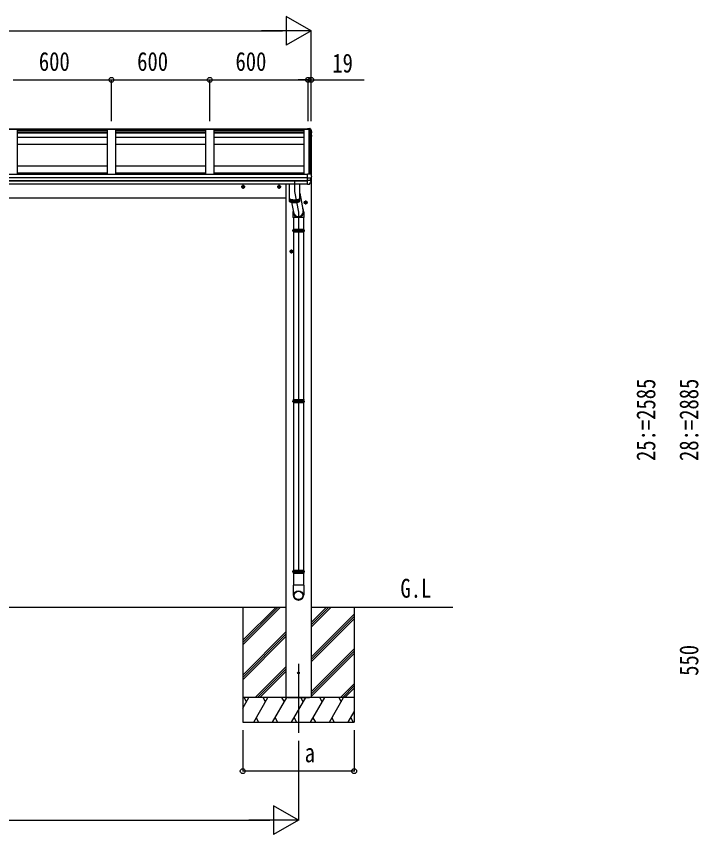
# Model space of a CAD drawing. Units: millimetres, scale not verified. Extents: x -14718 to 14718, y -10395 to 10395.
# Drawn here: x -6884 to -2720, y -6225 to -1229 of the extents above; entities that cross this region are included whole.
import ezdxf
from ezdxf.enums import TextEntityAlignment as Align

# ---------------------------------------------------------------- set-up
doc = ezdxf.new("R2010")
doc.units = ezdxf.units.MM
doc.header["$LTSCALE"] = 50
for name, color, linetype in [('0-2_USER1', 3, 'Continuous'), ('0-3_YKK_12', 2, 'Continuous'), ('0-4_YKK_13', 4, 'Continuous'), ('0-5_YKK_A1', 4, 'Continuous'), ('0-6_YKK_D', 6, 'Continuous')]:
    doc.layers.add(name, color=color, linetype=linetype)
doc.styles.add('ＭＳ ゴシック', font='')
doc.styles.get('ＭＳ ゴシック').set_extended_font_data('MS Gothic')

msp = doc.modelspace()

# ---------------------------------------------------------------- linework, layer by layer
at = {"layer": '0-3_YKK_12'}
for p, q in [((-5162.43, -2425.26), (-5162.43, -4632.96)), ((-5162.43, -5181.55), (-5162.43, -5602.63))]:
    msp.add_line(p, q, dxfattribs=at)
msp.add_lwpolyline([(-5186.43, -2236.22), (-5186.43, -2297.25), (-5162.43, -2425.26)], dxfattribs=at)
at = {"layer": '0-4_YKK_13'}
for p, q in [((-5106.93, -1913.52), (-5106.93, -1913.51)), ((-5106.93, -1913.51), (-5092.77, -1914.29)), ((-5106.93, -1913.51), (-5106.93, -1915.95)), ((-5106.93, -1916.37), (-5106.93, -1915.95)), ((-5103.93, -1916.37), (-5106.93, -1916.37)), ((-5103.93, -1916.37), (-5103.93, -1919.6)), ((-5103.93, -1918.61), (-5093.1, -1919.22)), ((-5093.1, -1919.6), (-5103.93, -1919.6)), ((-5093.1, -1919.22), (-5092.73, -1916.74)), ((-5093.1, -1919.22), (-5093.1, -1919.64)), ((-5092.95, -1919.43), (-5092.73, -1917.94)), ((-5091.75, -1919.49), (-5092.95, -1919.43)), ((-5084.93, -1939.23), (-5084.36, -1939.12)), ((-5084.93, -1939.58), (-5084.36, -1939.47)), ((-5083.51, -1940.83), (-5084.93, -1941.11)), ((-5082.46, -1935.54), (-5082.46, -1939.56)), ((-5084.93, -1952.89), (-5083.79, -1953.03)), ((-5084.93, -1956.9), (-5083.11, -1957.26)), ((-5084.08, -1958.59), (-5084.93, -1958.43)), ((-5082.1, -1954.15), (-5082.09, -1954.21)), ((-5082.05, -1954.48), (-5082.05, -1958.53)), ((-5106.93, -2190.39), (-5106.93, -2190.07)), ((-5106.93, -2191.08), (-5106.93, -2190.39)), ((-5106.93, -2213.28), (-5106.93, -2191.08)), ((-5106.93, -2214.54), (-5106.93, -2213.28)), ((-5106.93, -2215.38), (-5106.93, -2214.54)), ((-5106.93, -2215.38), (-5092.14, -2215.48)), ((-5106.93, -2229.24), (-5106.93, -2215.38)), ((-5106.93, -2229.24), (-5092.14, -2229.04)), ((-5106.93, -2231.15), (-5106.93, -2229.24)), ((-5106.93, -2232.67), (-5106.93, -2231.15)), ((-5106.93, -2253.14), (-5106.93, -2232.67)), ((-5090.48, -2215.39), (-5084.1, -2214.6)), ((-5089.93, -2215.32), (-5089.93, -2229.11)), ((-5089.93, -2223.1), (-5082.7, -2224.51)), ((-5083.23, -2214.45), (-5083.16, -2214.44)), ((-5083.23, -2214.45), (-5083.23, -2214.45)), ((-5082.36, -2213.46), (-5082.36, -2206.95)), ((-5081.89, -2232.02), (-5081.89, -2225.49)), ((-5488.42, -2269.8), (-5511.42, -2269.8)), ((-5499.92, -2282.31), (-5499.92, -2257.29)), ((-5268.42, -2269.8), (-5291.42, -2269.8)), ((-5279.92, -2282.31), (-5279.92, -2257.29)), ((-5218.43, -2250.76), (-5218.43, -2340.41)), ((-5154.43, -2340.41), (-5154.43, -2250.76)), ((-5106.93, -2253.55), (-5095.34, -2252.92)), ((-5106.93, -2253.55), (-5106.93, -2253.14)), ((-5094.55, -2252.46), (-5094.56, -2252.48)), ((-5218.43, -2341.38), (-5218.43, -2356.83)), ((-5217.85, -2358.38), (-5217.85, -2342.93)), ((-5216.61, -2344.12), (-5216.61, -2359.57)), ((-5214.8, -2360.66), (-5214.8, -2345.2)), ((-5212.43, -2346.2), (-5212.43, -2361.66)), ((-5209.56, -2362.55), (-5209.56, -2347.1)), ((-5206.25, -2363.33), (-5206.25, -2347.88)), ((-5165.13, -2347.55), (-5165.13, -2363.01)), ((-5162.03, -2346.73), (-5162.03, -2362.19)), ((-5159.41, -2345.81), (-5159.41, -2361.26)), ((-5157.31, -2344.81), (-5157.31, -2360.26)), ((-5155.78, -2343.76), (-5155.78, -2359.21)), ((-5154.43, -2308.29), (-5133.48, -2418.9)), ((-5154.43, -2356.83), (-5154.43, -2341.38)), ((-5204.62, -2363.65), (-5192.03, -2424.39)), ((-5202.54, -2348.53), (-5202.54, -2363.98)), ((-5198.53, -2349.04), (-5198.53, -2364.5)), ((-5194.29, -2349.4), (-5194.29, -2364.86)), ((-5189.89, -2349.61), (-5189.89, -2365.06)), ((-5185.43, -2349.65), (-5185.43, -2365.11)), ((-5180.99, -2349.53), (-5180.99, -2364.99)), ((-5176.66, -2349.26), (-5176.66, -2364.71)), ((-5172.52, -2348.83), (-5172.52, -2364.29)), ((-5168.65, -2348.26), (-5168.65, -2363.71)), ((-5106.92, -2364.8), (-5129.92, -2364.8)), ((-5118.42, -2377.31), (-5118.42, -2352.29)), ((-5195.82, -2424.74), (-5195.82, -2456.33)), ((-5129.82, -2425.16), (-5129.82, -2456.33)), ((-5129.82, -2456.33), (-5195.82, -2456.33)), ((-5192.28, -2456.33), (-5192.28, -2527.33)), ((-5132.58, -2456.33), (-5132.58, -2527.33)), ((-5200.43, -2536.33), (-5124.43, -2536.33)), ((-5195.03, -2529.33), (-5129.83, -2529.33)), ((-5195.03, -2543.33), (-5129.83, -2543.33)), ((-5194.43, -2527.33), (-5130.43, -2527.33)), ((-5194.43, -2527.33), (-5194.43, -2529.33)), ((-5194.43, -2543.33), (-5194.43, -2545.33)), ((-5194.43, -2545.33), (-5130.43, -2545.33)), ((-5192.28, -2545.33), (-5192.28, -3568.78)), ((-5132.58, -2545.33), (-5132.58, -3568.78)), ((-5130.43, -2527.33), (-5130.43, -2529.33)), ((-5130.43, -2543.33), (-5130.43, -2545.33)), ((-5193.92, -2664.8), (-5216.92, -2664.8)), ((-5205.42, -2677.31), (-5205.42, -2652.29)), ((-5200.43, -3577.78), (-5124.43, -3577.78)), ((-5195.03, -3570.78), (-5129.83, -3570.78)), ((-5195.03, -3584.78), (-5129.83, -3584.78)), ((-5194.43, -3568.78), (-5130.43, -3568.78)), ((-5194.43, -3568.78), (-5194.43, -3570.78)), ((-5194.43, -3584.78), (-5194.43, -3586.78)), ((-5194.43, -3586.78), (-5130.43, -3586.78)), ((-5192.28, -3586.78), (-5192.28, -4610.23)), ((-5132.58, -3586.78), (-5132.58, -4610.23)), ((-5130.43, -3568.78), (-5130.43, -3570.78)), ((-5130.43, -3584.78), (-5130.43, -3586.78)), ((-5200.43, -4619.23), (-5124.43, -4619.23)), ((-5195.03, -4612.23), (-5129.83, -4612.23)), ((-5195.03, -4626.23), (-5129.83, -4626.23)), ((-5194.43, -4610.23), (-5130.43, -4610.23)), ((-5194.43, -4610.23), (-5194.43, -4612.23)), ((-5194.43, -4626.23), (-5194.43, -4628.23)), ((-5194.43, -4628.23), (-5130.43, -4628.23)), ((-5192.28, -4628.23), (-5192.28, -4702.5)), ((-5132.58, -4628.23), (-5132.58, -4702.5)), ((-5130.43, -4610.23), (-5130.43, -4612.23)), ((-5130.43, -4626.23), (-5130.43, -4628.23)), ((-5130.58, -4702.5), (-5194.28, -4702.5)), ((-5194.28, -4702.5), (-5194.28, -4761.77)), ((-5130.58, -4702.5), (-5130.58, -4761.77))]:
    msp.add_line(p, q, dxfattribs=at)
for points in [[(-5106.93, -1915.95), (-5092.73, -1916.74), (-5092.73, -1917.94), (-5091.61, -1918)], [(-5093.03, -1919.64), (-5092.95, -1919.08), (-5092.95, -1919.43)], [(-5090.12, -1915.49), (-5085.88, -1926.1), (-5082.53, -1935.05), (-5082.47, -1935.32), (-5082.46, -1935.38)], [(-5090.12, -1919.06), (-5089.13, -1921.55), (-5088.15, -1924.05), (-5087.18, -1926.55), (-5086.22, -1929.05), (-5085.28, -1931.56), (-5084.35, -1934.08), (-5083.43, -1936.6), (-5082.53, -1939.13)], [(-5082.46, -1935.38), (-5082.46, -1935.49), (-5082.46, -1935.54)], [(-5082.23, -1959.17), (-5083.69, -1961.72), (-5084.93, -1963.84)], [(-5082.09, -1954.17), (-5082.06, -1954.34), (-5082.06, -1954.48)], [(-5106.93, -2190.07), (-5092.93, -2190.75), (-5092.93, -2185.1), (-5091.17, -2185.2)], [(-5090.29, -2185.82), (-5089.26, -2188.4), (-5088.24, -2190.99), (-5087.23, -2193.58), (-5086.24, -2196.18), (-5085.26, -2198.78), (-5084.3, -2201.39), (-5083.35, -2204), (-5082.41, -2206.62)], [(-5090.48, -2215.39), (-5090.73, -2215.42), (-5090.88, -2215.43)], [(-5085.71, -2214.68), (-5084.47, -2214.64), (-5083.23, -2214.45)], [(-5082.41, -2206.62), (-5082.37, -2206.83), (-5082.36, -2206.95)], [(-5499.92, -2277.31), (-5506.42, -2273.55), (-5506.42, -2266.05), (-5499.92, -2262.29)], [(-5499.92, -2277.31), (-5493.42, -2273.55), (-5493.42, -2266.05), (-5499.92, -2262.29)], [(-5279.92, -2277.31), (-5286.42, -2273.55), (-5286.42, -2266.05), (-5279.92, -2262.29)], [(-5279.92, -2277.31), (-5273.42, -2273.55), (-5273.42, -2266.05), (-5279.92, -2262.29)], [(-5218.43, -2340.41), (-5218.43, -2340.55), (-5218.32, -2341.11), (-5218.06, -2341.67), (-5217.66, -2342.22), (-5217.12, -2342.76), (-5216.44, -2343.29), (-5215.62, -2343.81), (-5214.67, -2344.31), (-5213.59, -2344.79), (-5212.38, -2345.26), (-5211.06, -2345.7), (-5209.62, -2346.12), (-5208.08, -2346.51), (-5206.44, -2346.87), (-5204.71, -2347.21), (-5202.9, -2347.51), (-5201.01, -2347.78), (-5199.05, -2348.02), (-5197.04, -2348.23), (-5194.97, -2348.39), (-5192.87, -2348.52), (-5190.74, -2348.62), (-5188.59, -2348.67), (-5186.43, -2348.69)], [(-5218.38, -2340.89), (-5218.39, -2340.96), (-5218.43, -2341.52), (-5218.32, -2342.08), (-5218.06, -2342.63), (-5217.66, -2343.18), (-5217.12, -2343.72), (-5216.44, -2344.25), (-5215.62, -2344.77), (-5214.67, -2345.27), (-5213.59, -2345.76), (-5212.38, -2346.22), (-5211.06, -2346.67), (-5209.62, -2347.08), (-5208.08, -2347.48), (-5206.44, -2347.84), (-5204.71, -2348.17), (-5202.9, -2348.48), (-5201.01, -2348.75), (-5199.05, -2348.99), (-5197.04, -2349.19), (-5194.97, -2349.36), (-5192.87, -2349.49), (-5190.74, -2349.58), (-5188.59, -2349.64), (-5186.43, -2349.66)], [(-5216.73, -2343.08), (-5216.28, -2343.54), (-5215.64, -2344.06), (-5214.86, -2344.57), (-5213.96, -2345.07), (-5212.92, -2345.55), (-5211.76, -2346), (-5210.48, -2346.44), (-5209.09, -2346.85), (-5207.59, -2347.24), (-5205.99, -2347.6), (-5204.31, -2347.93), (-5202.54, -2348.23), (-5200.69, -2348.5), (-5198.78, -2348.74), (-5196.81, -2348.94), (-5194.79, -2349.1), (-5192.74, -2349.23), (-5190.65, -2349.33), (-5188.55, -2349.38), (-5186.43, -2349.4)], [(-5186.43, -2348.69), (-5184.27, -2348.67), (-5182.12, -2348.62), (-5179.99, -2348.52), (-5177.89, -2348.39), (-5175.83, -2348.23), (-5173.81, -2348.02), (-5171.85, -2347.78), (-5169.96, -2347.51), (-5168.15, -2347.21), (-5166.42, -2346.87), (-5164.78, -2346.51), (-5163.24, -2346.12), (-5161.8, -2345.7), (-5160.48, -2345.26), (-5159.27, -2344.79), (-5158.19, -2344.31), (-5157.24, -2343.81), (-5156.42, -2343.29), (-5155.74, -2342.76), (-5155.2, -2342.22), (-5154.8, -2341.67), (-5154.54, -2341.11), (-5154.44, -2340.55), (-5154.43, -2340.41)], [(-5186.43, -2349.66), (-5184.27, -2349.64), (-5182.12, -2349.58), (-5179.99, -2349.49), (-5177.89, -2349.36), (-5175.83, -2349.19), (-5173.81, -2348.99), (-5171.85, -2348.75), (-5169.96, -2348.48), (-5168.15, -2348.17), (-5166.42, -2347.84), (-5164.78, -2347.48), (-5163.24, -2347.08), (-5161.8, -2346.67), (-5160.48, -2346.22), (-5159.27, -2345.76), (-5158.19, -2345.27), (-5157.24, -2344.77), (-5156.42, -2344.25), (-5155.74, -2343.72), (-5155.2, -2343.18), (-5154.8, -2342.63), (-5154.54, -2342.08), (-5154.44, -2341.52), (-5154.47, -2340.96), (-5154.49, -2340.89)], [(-5186.43, -2349.4), (-5184.32, -2349.38), (-5182.21, -2349.33), (-5180.12, -2349.23), (-5178.07, -2349.1), (-5176.05, -2348.94), (-5174.08, -2348.74), (-5172.17, -2348.5), (-5170.32, -2348.23), (-5168.55, -2347.93), (-5166.87, -2347.6), (-5165.27, -2347.24), (-5163.77, -2346.85), (-5162.38, -2346.44), (-5161.1, -2346), (-5159.94, -2345.55), (-5158.91, -2345.07), (-5158, -2344.57), (-5157.22, -2344.06), (-5156.58, -2343.54), (-5156.14, -2343.08)], [(-5218.43, -2356.83), (-5218.43, -2356.97), (-5218.32, -2357.53), (-5218.06, -2358.09), (-5217.66, -2358.64), (-5217.12, -2359.18), (-5216.44, -2359.71), (-5215.62, -2360.23), (-5214.67, -2360.73), (-5213.59, -2361.21), (-5212.38, -2361.68), (-5211.06, -2362.12), (-5209.62, -2362.54), (-5208.08, -2362.93), (-5206.44, -2363.29), (-5204.71, -2363.63), (-5202.9, -2363.93), (-5201.01, -2364.21), (-5199.05, -2364.44), (-5197.04, -2364.65), (-5194.97, -2364.81), (-5192.87, -2364.94), (-5190.74, -2365.04), (-5188.59, -2365.1), (-5186.43, -2365.11)], [(-5186.43, -2365.11), (-5184.27, -2365.1), (-5182.12, -2365.04), (-5179.99, -2364.94), (-5177.89, -2364.81), (-5175.83, -2364.65), (-5173.81, -2364.44), (-5171.85, -2364.21), (-5169.96, -2363.93), (-5168.15, -2363.63), (-5166.42, -2363.29), (-5164.78, -2362.93), (-5163.24, -2362.54), (-5161.8, -2362.12), (-5160.48, -2361.68), (-5159.27, -2361.21), (-5158.19, -2360.73), (-5157.24, -2360.23), (-5156.42, -2359.71), (-5155.74, -2359.18), (-5155.2, -2358.64), (-5154.8, -2358.09), (-5154.54, -2357.53), (-5154.44, -2356.97), (-5154.43, -2356.83)], [(-5118.42, -2372.31), (-5124.92, -2368.55), (-5124.92, -2361.05), (-5118.42, -2357.29)], [(-5118.42, -2372.31), (-5111.92, -2368.55), (-5111.92, -2361.05), (-5118.42, -2357.29)], [(-5205.42, -2672.31), (-5211.92, -2668.55), (-5211.92, -2661.05), (-5205.42, -2657.29)], [(-5205.42, -2672.31), (-5198.92, -2668.55), (-5198.92, -2661.05), (-5205.42, -2657.29)]]:
    msp.add_lwpolyline(points, dxfattribs=at)
for centre, radius in [((-5499.92, -2269.8), 8.5), ((-5499.92, -2269.8), 7.7), ((-5499.92, -2269.8), 6.5), ((-5279.92, -2269.8), 8.5), ((-5279.92, -2269.8), 7.7), ((-5279.92, -2269.8), 6.5), ((-5118.42, -2364.8), 8.5), ((-5118.42, -2364.8), 7.7), ((-5118.42, -2364.8), 6.5), ((-5205.42, -2664.8), 8.5), ((-5205.42, -2664.8), 7.7), ((-5205.42, -2664.8), 6.5), ((-5162.43, -5237.5), 5)]:
    msp.add_circle(centre, radius, dxfattribs=at)
for centre, radius, start, end in [((-5092.35, -1916.87), 2.62, 31.83445, 99.24), ((-5091.77, -1919.79), 0.3, 21.99494, 87.04231), ((-5091.7, -1919.7), 1.7, 22.00225, 87.0423), ((-5553.87, -2106.05), 498.52, 19.56907, 21.95354), ((-5084.42, -1938.83), 0.3, 280.95393, 327.06409), ((-5084.42, -1939.18), 0.299, 280.88931, 19.51522), ((-5083.75, -1939.56), 1.3, 280.88938, 19.44863), ((-5516.69, -1710.28), 499.04, 329.90411, 330.14673), ((-5516.69, -1710.62), 499.04, 329.90411, 330.14673), ((-5084.13, -1958.89), 0.299, 330.19129, 79.12168), ((-5083.81, -1955.37), 2.32, 60.30373, 87.34859), ((-5083.36, -1954.44), 1.3, 10.02543, 80.23195), ((-5083.35, -1958.53), 1.3, 330.27138, 79.1216), ((-5091.22, -2186.19), 1, 22.05378, 87.04045), ((-5476.83, -1998.31), 459.05, 326.38357, 329.32444), ((-5089.59, -2212.76), 16.37, 265.48312, 268.58725), ((-5083.36, -2213.46), 1, 281.45361, 0), ((-5082.89, -2225.49), 0.998, 0.05121, 79.086), ((-5082.89, -2232.02), 1, 329.32149, 0), ((-5095.4, -2251.92), 1, 273.10735, 326.38063), ((-5168.18, -2536.33), 27.75, 165.38919, 194.61079), ((-5156.68, -2536.33), 27.75, 0, 14.61083), ((-5156.68, -2536.33), 27.75, 345.38917, 0), ((-5168.18, -3577.78), 27.75, 165.38919, 194.61079), ((-5156.68, -3577.78), 27.75, 0, 14.61083), ((-5156.68, -3577.78), 27.75, 345.38917, 0), ((-5168.18, -4619.23), 27.75, 165.38919, 194.61079), ((-5156.68, -4619.23), 27.75, 0, 14.61083), ((-5156.68, -4619.23), 27.75, 345.38917, 0), ((-5163.28, -4761.77), 31, 180, 270), ((-5161.58, -4761.77), 31, 270, 0)]:
    msp.add_arc(centre, radius, start, end, dxfattribs=at)
for centre, major_axis, ratio, start_param, end_param in [((-5090.78, -2207.87), (9.96, 2.12), 0.734427, 4.4222801, 4.5475838), ((-5090.78, -2236.64), (-9.97, 1.96), 0.736539, 4.8664216, 4.9917253), ((-5090.93, -2228.92), (-1, 0.195), 0.067217, 2.8005545, 3.1546872), ((-5162.82, -2421.65), (-33, -3.09), 0.972144, 5.9483105, 9.9868542), ((-5162.75, -2421.65), (-2.75, 29.4), 0.995638, 1.5340799, 4.7830083)]:
    msp.add_ellipse(centre, major_axis=major_axis, ratio=ratio, start_param=start_param, end_param=end_param, dxfattribs=at)
for major_axis in [(-28.29, 0), (-25.83, 0)]:
    msp.add_ellipse((-5162.43, -4764.59), major_axis=major_axis, ratio=0.996195, dxfattribs=at)
at = {"layer": '0-5_YKK_A1'}
for p, q in [((-10185.93, -1918.07), (-5103.93, -1918.07)), ((-6878.93, -1919.64), (-6928.93, -1919.64)), ((-6878.93, -1919.64), (-6878.93, -2193.1)), ((-6328.93, -1925.12), (-6878.93, -1925.12)), ((-6328.93, -1935.15), (-6878.93, -1935.15)), ((-6328.93, -1940.01), (-6878.93, -1940.01)), ((-6328.93, -1941.52), (-6878.93, -1941.52)), ((-6278.93, -1919.64), (-6328.93, -1919.64)), ((-6328.93, -1919.64), (-6328.93, -2193.1)), ((-6278.93, -1919.64), (-6328.93, -1919.64)), ((-6278.93, -1919.64), (-6278.93, -2193.1)), ((-5728.93, -1925.12), (-6278.93, -1925.12)), ((-5728.93, -1935.15), (-6278.93, -1935.15)), ((-5728.93, -1940.01), (-6278.93, -1940.01)), ((-5728.93, -1941.52), (-6278.93, -1941.52)), ((-5678.93, -1919.64), (-5728.93, -1919.64)), ((-5728.93, -1919.64), (-5728.93, -2193.1)), ((-5678.93, -1919.64), (-5678.93, -2193.1)), ((-5128.93, -1925.12), (-5678.93, -1925.12)), ((-5128.93, -1935.15), (-5678.93, -1935.15)), ((-5128.93, -1940.01), (-5678.93, -1940.01)), ((-5128.93, -1941.52), (-5678.93, -1941.52)), ((-5092.05, -1919.64), (-5128.93, -1919.64)), ((-5128.93, -1919.64), (-5128.93, -2193.1)), ((-5097.63, -2190.52), (-5097.63, -1919.64)), ((-5084.93, -1938.2), (-5092.05, -1919.64)), ((-5091.93, -1919.96), (-5091.93, -2185.16)), ((-5084.93, -1938.2), (-5084.93, -2199.67)), ((-6328.93, -1968.48), (-6878.93, -1968.48)), ((-5728.93, -1968.48), (-6278.93, -1968.48)), ((-5128.93, -1968.48), (-5678.93, -1968.48)), ((-6328.93, -2011), (-6878.93, -2011)), ((-5728.93, -2011), (-6278.93, -2011)), ((-5128.93, -2011), (-5678.93, -2011)), ((-6328.93, -2144.2), (-6878.93, -2144.2)), ((-5728.93, -2144.2), (-6278.93, -2144.2)), ((-5128.93, -2144.2), (-5678.93, -2144.2)), ((-10182.93, -2193.1), (-5106.93, -2193.1)), ((-6328.93, -2186.71), (-6878.93, -2186.71)), ((-5728.93, -2186.71), (-6278.93, -2186.71)), ((-5128.93, -2186.71), (-5678.93, -2186.71)), ((-10182.93, -2212.63), (-5106.93, -2212.63)), ((-10182.93, -2213.53), (-5106.93, -2213.53)), ((-10182.93, -2230.77), (-5106.93, -2230.77)), ((-10182.93, -2232.73), (-5106.93, -2232.73)), ((-5084.93, -2214.7), (-5084.93, -2224.07)), ((-10182.93, -2250.76), (-5106.93, -2250.76)), ((-10050.43, -2337.5), (-5239.43, -2337.5)), ((-5239.43, -4837.5), (-10050.43, -4837.5)), ((-5502.43, -4837.5), (-5502.43, -5537.5)), ((-5502.43, -5038.48), (-5301.45, -4837.5)), ((-5502.43, -5052.62), (-5287.31, -4837.5)), ((-5502.43, -5066.76), (-5273.17, -4837.5)), ((-4219.91, -4837.5), (-5085.43, -4837.5)), ((-5085.43, -4958.13), (-4964.8, -4837.5)), ((-5085.43, -4943.99), (-4978.94, -4837.5)), ((-5084.93, -4929.35), (-4993.08, -4837.5)), ((-4822.43, -4837.5), (-4822.43, -5537.5)), ((-5085.43, -5141.98), (-4822.43, -4878.98)), ((-5085.43, -5156.12), (-4822.43, -4893.12)), ((-5085.43, -5170.26), (-4822.43, -4907.26)), ((-5502.43, -5250.61), (-5239.43, -4987.61)), ((-5502.43, -5264.75), (-5239.43, -5001.75)), ((-5502.43, -5278.89), (-5239.43, -5015.9)), ((-5085.43, -5354.11), (-4822.43, -5091.11)), ((-5085.43, -5368.25), (-4822.43, -5105.25)), ((-5085.43, -5382.39), (-4822.43, -5119.39)), ((-5427.19, -5387.5), (-5239.43, -5199.74)), ((-5413.05, -5387.5), (-5239.43, -5213.88)), ((-5398.9, -5387.5), (-5239.43, -5228.03)), ((-4906.69, -5387.5), (-4822.43, -5303.24)), ((-4892.55, -5387.5), (-4822.43, -5317.38)), ((-4878.4, -5387.5), (-4822.43, -5331.53)), ((-4822.43, -5387.5), (-5502.43, -5387.5)), ((-5502.43, -5453.58), (-5464.28, -5387.5)), ((-5479.28, -5413.48), (-5494.28, -5387.5)), ((-5435.41, -5537.5), (-5348.81, -5387.5)), ((-5363.81, -5413.48), (-5378.81, -5387.5)), ((-5319.94, -5537.5), (-5233.34, -5387.5)), ((-5248.34, -5413.48), (-5263.34, -5387.5)), ((-5084.93, -5387.5), (-5239.93, -5387.5)), ((-5229.93, -5387.5), (-5094.93, -5387.5)), ((-5204.47, -5537.5), (-5117.87, -5387.5)), ((-5132.87, -5413.48), (-5147.87, -5387.5)), ((-5089, -5537.5), (-5002.4, -5387.5)), ((-5017.4, -5413.48), (-5032.4, -5387.5)), ((-4973.53, -5537.5), (-4886.93, -5387.5)), ((-4916.93, -5387.5), (-4901.93, -5413.48)), ((-4858.06, -5537.5), (-4822.43, -5475.78)), ((-5502.43, -5537.5), (-4822.43, -5537.5)), ((-5420.42, -5511.52), (-5405.42, -5537.5)), ((-5304.94, -5511.52), (-5289.94, -5537.5)), ((-5189.47, -5511.52), (-5174.48, -5537.5)), ((-5074, -5511.52), (-5059.01, -5537.5)), ((-4958.53, -5511.52), (-4943.54, -5537.5)), ((-4843.06, -5511.52), (-4828.07, -5537.5))]:
    msp.add_line(p, q, dxfattribs=at)
for points in [[(-10185.93, -1919.64), (-10185.93, -1916.37), (-5103.93, -1916.37)], [(-5085.43, -2237.35), (-5085.43, -4837.5), (-5085.43, -5387.5)], [(-5239.43, -2250.6), (-5239.43, -4837.5), (-5239.43, -5387.5)]]:
    msp.add_lwpolyline(points, dxfattribs=at)
at = {"layer": '0-6_YKK_D'}
for p, q in [((-5084.93, -1316.37), (-5236.49, -1228.87)), ((-5236.49, -1228.87), (-5236.49, -1403.87)), ((-10029.93, -1316.37), (-5259.93, -1316.37)), ((-5084.93, -1316.37), (-5388.04, -1316.37)), ((-5084.93, -1316.37), (-5236.49, -1403.87)), ((-5084.93, -1868.93), (-5084.93, -1315.37)), ((-6903.93, -1616.37), (-6303.93, -1616.37)), ((-6303.93, -1868.93), (-6303.93, -1615.37)), ((-6303.93, -1868.93), (-6303.93, -1615.37)), ((-6303.93, -1616.37), (-5703.93, -1616.37)), ((-5703.93, -1868.93), (-5703.93, -1615.37)), ((-5703.93, -1868.93), (-5703.93, -1615.37)), ((-5703.93, -1616.37), (-5103.93, -1616.37)), ((-5103.93, -1616.37), (-5163.43, -1616.37)), ((-5103.93, -1868.93), (-5103.93, -1615.37)), ((-5103.93, -1868.93), (-5103.93, -1615.37)), ((-5103.93, -1616.37), (-5084.93, -1616.37)), ((-5084.93, -1868.93), (-5084.93, -1615.37)), ((-5084.93, -1616.37), (-4761.13, -1616.37)), ((-5502.43, -5587.5), (-5502.43, -5838.5)), ((-4822.43, -5587.5), (-4822.43, -5838.5)), ((-5162.43, -5652.63), (-5162.43, -6138.5)), ((-4822.43, -5837.5), (-5502.43, -5837.5)), ((-5162.43, -6137.5), (-5313.99, -6050)), ((-5313.99, -6050), (-5313.99, -6225)), ((-9952.43, -6137.5), (-5337.43, -6137.5)), ((-5162.43, -6137.5), (-5465.54, -6137.5)), ((-5162.43, -6137.5), (-5313.99, -6225))]:
    msp.add_line(p, q, dxfattribs=at)
for centre in [(-6303.93, -1616.37), (-6303.93, -1616.37), (-5703.93, -1616.37), (-5703.93, -1616.37), (-5103.93, -1616.37), (-5103.93, -1616.37), (-5084.93, -1616.37), (-5502.43, -5837.5), (-4822.43, -5837.5)]:
    msp.add_circle(centre, 14.88, dxfattribs=at)

# ---------------------------------------------------------------- texts
at = {"layer": '0-2_USER1', "style": 'ＭＳ ゴシック', "width": 0.8}
msp.add_text('G.L', height=115.5, dxfattribs=at).set_placement((-4540.18, -4813.23), align=Align.BOTTOM_LEFT)
at = {"layer": '0-6_YKK_D', "style": 'ＭＳ ゴシック', "width": 0.8}
for s, p in [('600', (-6746.73, -1596.37)), ('600', (-6146.73, -1596.37)), ('600', (-5546.73, -1596.37)), ('19', (-4955.93, -1606.37)), ('a', (-5124.49, -5817.5))]:
    msp.add_text(s, height=115.5, dxfattribs=at).set_placement(p, align=Align.BOTTOM_LEFT)
for s, p in [('25:=2585', (-2949.93, -3943.8)), ('28:=2885', (-2687.43, -3943.8)), ('550', (-2687.43, -5255.3))]:
    msp.add_text(s, height=115.5, rotation=90, dxfattribs=at).set_placement(p, align=Align.BOTTOM_LEFT)

doc.saveas('drawing.dxf')
